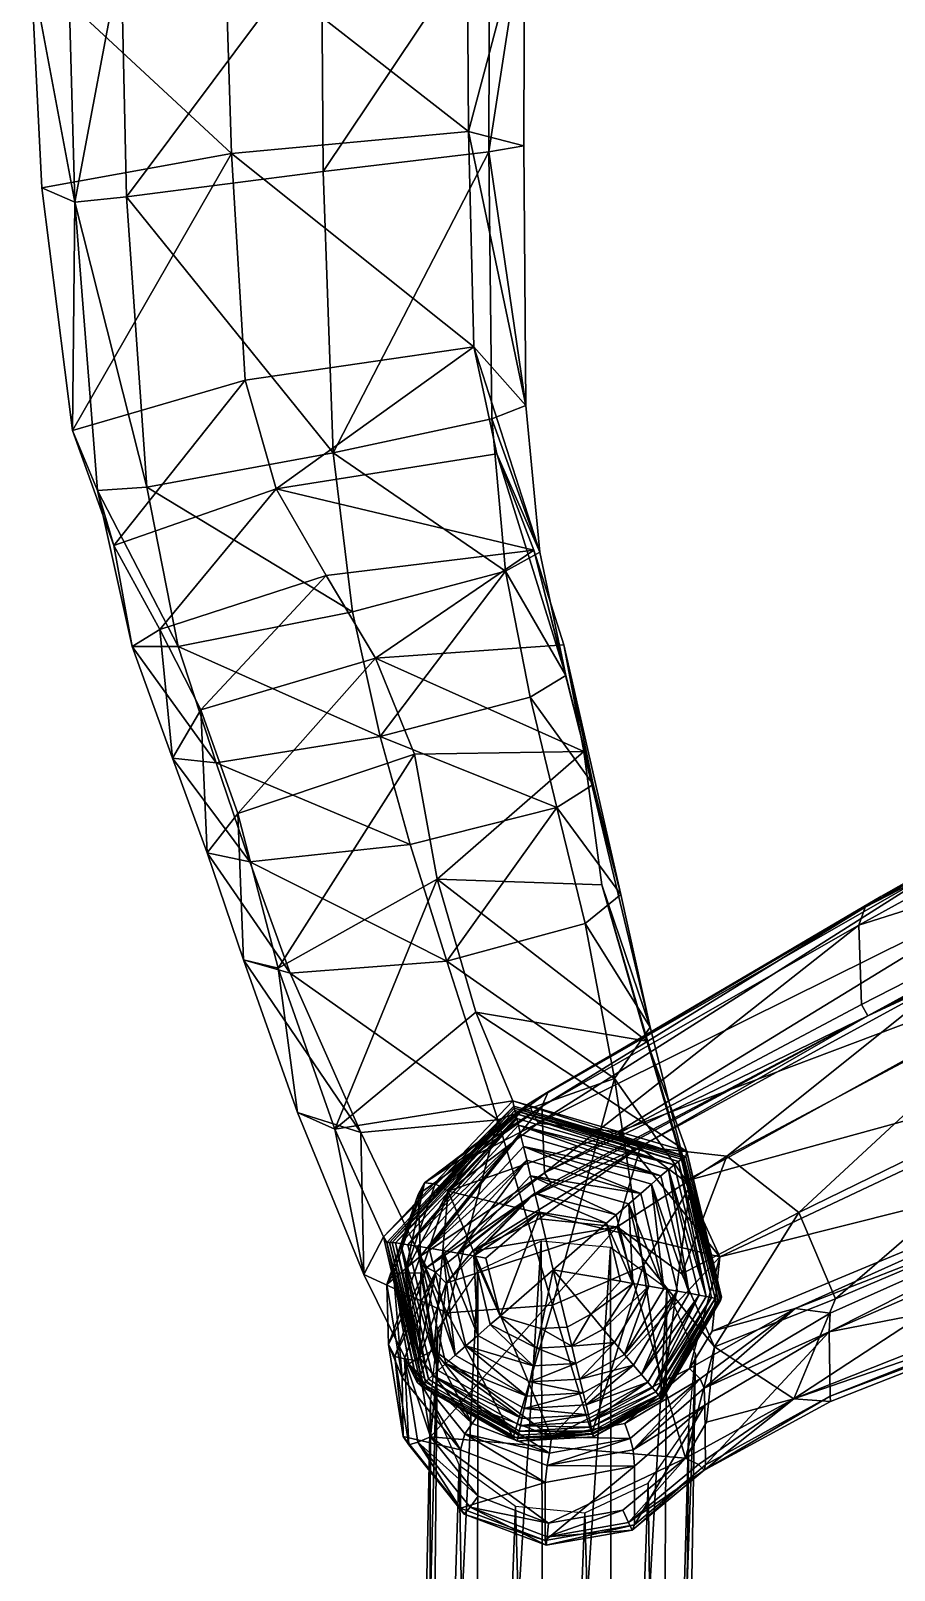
# Model space of a CAD drawing. Extents: x 169.7 to 230.1, y 210.5 to 265.8.
# Drawn here: x 169.72 to 177.23, y 218.78 to 232.18 of the extents above; entities that cross this region are included whole.
import ezdxf

# ---------------------------------------------------------------- set-up
doc = ezdxf.new("R2010")
doc.units = 0
for name, color, linetype in [('OBJECT001', 87, 'CONTINUOUS'), ('OBJECT002', 251, 'CONTINUOUS'), ('OBJECT007', 87, 'CONTINUOUS')]:
    doc.layers.add(name, color=color, linetype=linetype)

msp = doc.modelspace()

# ---------------------------------------------------------------- meshes
at = {"layer": 'OBJECT001'}
mesh = msp.add_polyface(dxfattribs=at)
corners = [(173.9759, 248.8942, 71.484), (173.7109, 233.119, 71.3907), (172.2514, 233.008, 71.8005), (172.6947, 249.5559, 71.8216), (170.508, 232.833, 71.9877), (172.3514, 228.5078, 70.8555), (172.2669, 230.9548, 71.607), (173.7077, 231.1274, 71.222), (173.7311, 228.8022, 70.5403), (173.8514, 227.4775, 69.3108), (172.5218, 227.1237, 69.5177), (170.7307, 228.2095, 71.0059), (170.5564, 230.7348, 71.7758), (171.0052, 226.8221, 69.6115), (174.0285, 228.9197, 70.3678), (174.0118, 231.1785, 71.0182), (174.0164, 233.1394, 71.1784), (174.1506, 227.6439, 69.189), (170.0858, 228.7022, 69.9446), (171.5859, 229.1398, 69.6703), (171.4689, 231.1131, 70.251), (169.8183, 230.8137, 70.5681), (171.4115, 232.96, 70.4018), (169.7228, 232.7328, 70.7472), (170.4449, 227.6994, 68.8038), (171.8576, 228.194, 68.6309), (170.8456, 226.969, 67.1113), (172.2914, 227.4385, 67.0927), (171.8576, 228.194, 68.6309), (171.8576, 228.194, 68.6309), (170.4449, 227.6994, 68.8038), (173.5268, 248.501, 70.0261), (173.5186, 233.0961, 70.0318), (174.0164, 233.1394, 71.1784), (174.0285, 228.9197, 70.3678), (174.0118, 231.1785, 71.0182), (173.5286, 231.3039, 69.9065), (173.577, 229.4293, 69.3947), (174.0285, 228.9197, 70.3678), (174.1506, 227.6439, 69.189), (174.0285, 228.9197, 70.3678), (173.7746, 228.497, 68.4586), (174.1506, 227.6439, 69.189), (174.0118, 231.1785, 71.0182), (174.0164, 233.1394, 71.1784), (174.0164, 233.1394, 71.1784), (170.3042, 228.1778, 70.9528), (170.1064, 230.6873, 71.7178), (170.0483, 232.7815, 71.9322), (170.6042, 226.8217, 69.5633), (174.3755, 226.5706, 67.4846), (174.1506, 227.6439, 69.189), (170.7881, 250.1093, 72.1509), (170.0483, 232.7815, 71.9322), (169.7228, 232.7328, 70.7472), (173.5186, 233.0961, 70.0318), (173.5268, 248.501, 70.0261), (173.577, 229.4293, 69.3947), (173.5286, 231.3039, 69.9065), (173.577, 229.4293, 69.3947), (173.5286, 231.3039, 69.9065), (173.5186, 233.0961, 70.0318), (173.5286, 231.3039, 69.9065), (173.7746, 228.497, 68.4586), (173.577, 229.4293, 69.3947), (173.577, 229.4293, 69.3947), (170.0858, 228.7022, 69.9446), (169.8183, 230.8137, 70.5681), (170.1064, 230.6873, 71.7178), (170.1064, 230.6873, 71.7178), (170.3042, 228.1778, 70.9528), (170.0858, 228.7022, 69.9446), (170.4449, 227.6994, 68.8038), (170.0858, 228.7022, 69.9446), (170.3042, 228.1778, 70.9528), (170.3042, 228.1778, 70.9528), (170.6042, 226.8217, 69.5633), (170.4449, 227.6994, 68.8038), (170.1064, 230.6873, 71.7178), (169.8183, 230.8137, 70.5681), (169.7228, 232.7328, 70.7472), (169.7228, 232.7328, 70.7472), (170.0483, 232.7815, 71.9322), (170.1064, 230.6873, 71.7178), (174.0964, 227.661, 67.0362), (173.7746, 228.497, 68.4586), (171.8576, 228.194, 68.6309), (171.8576, 228.194, 68.6309), (174.0964, 227.661, 67.0362)]
mesh.append_faces([[corners[k] for k in face] for face in [(0, 1, 2, 2), (3, 2, 4, 4), (5, 6, 7, 7), (7, 8, 5, 5), (6, 2, 1, 1), (1, 7, 6, 6), (9, 10, 5, 5), (5, 8, 9, 9), (5, 11, 12, 12), (12, 6, 5, 5), (12, 4, 2, 2), (2, 6, 12, 12), (10, 13, 11, 11), (11, 5, 10, 10), (14, 8, 7, 7), (7, 15, 14, 14), (7, 1, 16, 16), (16, 15, 7, 7), (17, 9, 8, 8), (8, 14, 17, 17), (18, 19, 20, 20), (20, 21, 18, 18), (20, 22, 23, 23), (23, 21, 20, 20), (24, 25, 19, 19), (19, 18, 24, 24), (26, 27, 28, 28), (29, 30, 26, 26), (31, 32, 33, 33), (34, 35, 36, 36), (36, 37, 38, 38), (39, 40, 37, 37), (37, 41, 42, 42), (36, 43, 44, 44), (45, 32, 36, 36), (11, 46, 47, 47), (47, 12, 11, 11), (47, 48, 4, 4), (4, 12, 47, 47), (13, 49, 46, 46), (46, 11, 13, 13), (50, 51, 41, 41), (52, 53, 54, 54), (22, 55, 56, 56), (57, 58, 20, 20), (20, 19, 59, 59), (60, 61, 22, 22), (22, 20, 62, 62), (25, 63, 64, 64), (65, 19, 25, 25), (66, 67, 68, 68), (69, 70, 71, 71), (72, 73, 74, 74), (75, 76, 77, 77), (78, 79, 80, 80), (81, 82, 83, 83), (84, 85, 86, 86), (87, 27, 88, 88)]])
mesh = msp.add_polyface(dxfattribs=at)
corners = [(172.762, 226.0375, 67.6338), (172.5218, 227.1237, 69.5177), (173.8514, 227.4775, 69.3108), (173.8514, 227.4775, 69.3108), (174.0656, 226.3813, 67.5499), (174.2991, 225.4216, 65.3965), (173.0222, 225.0986, 65.4036), (171.334, 225.8082, 67.6302), (171.0052, 226.8221, 69.6115), (171.0052, 226.8221, 69.6115), (172.5218, 227.1237, 69.5177), (171.6281, 224.9486, 65.3336), (173.3415, 224.0845, 62.4734), (174.5443, 224.41, 62.4848), (174.7982, 223.0615, 57.9443), (171.9787, 223.9794, 62.3926), (173.2561, 224.7956, 57.7687), (173.5933, 223.6404, 52.6263), (175.0805, 223.387, 52.6221), (174.6904, 224.7473, 57.7851), (172.3656, 222.6211, 52.5844), (174.3755, 226.5706, 67.4846), (173.8514, 227.4775, 69.3108), (173.8514, 227.4775, 69.3108), (174.1506, 227.6439, 69.189), (174.6132, 225.6207, 65.3663), (171.2003, 226.2708, 64.9949), (172.7198, 226.7189, 65.0794), (172.2914, 227.4385, 67.0927), (170.8456, 226.969, 67.1113), (174.8549, 224.662, 62.4654), (175.1108, 223.5092, 57.9328), (171.5242, 225.3673, 62.1199), (173.0609, 225.8859, 62.224), (171.8733, 224.0236, 57.6895), (173.7746, 228.497, 68.4586), (174.0964, 227.661, 67.0362), (174.3755, 226.5706, 67.4846), (174.6132, 225.6207, 65.3663), (174.3755, 226.5706, 67.4846), (174.3583, 226.8348, 65.0949), (174.6132, 225.6207, 65.3663), (170.9543, 225.8501, 67.5815), (170.6042, 226.8217, 69.5633), (170.6042, 226.8217, 69.5633), (171.0052, 226.8221, 69.6115), (171.2579, 225.0272, 65.2834), (174.8549, 224.662, 62.4654), (174.6132, 225.6207, 65.3663), (174.5336, 225.9082, 62.2541), (174.8549, 224.662, 62.4654), (175.1108, 223.5092, 57.9328), (174.8549, 224.662, 62.4654), (174.6904, 224.7473, 57.7851), (175.1108, 223.5092, 57.9328), (171.5713, 224.0934, 62.3462), (175.4576, 222.1255, 52.6745), (175.1108, 223.5092, 57.9328), (174.6904, 224.7473, 57.7851), (174.3583, 226.8348, 65.0949), (174.0964, 227.661, 67.0362), (174.0964, 227.661, 67.0362), (170.8456, 226.969, 67.1113), (170.4449, 227.6994, 68.8038), (170.6042, 226.8217, 69.5633), (170.6042, 226.8217, 69.5633), (170.9543, 225.8501, 67.5815), (170.8456, 226.969, 67.1113), (171.2003, 226.2708, 64.9949), (170.8456, 226.969, 67.1113), (170.9543, 225.8501, 67.5815), (170.9543, 225.8501, 67.5815), (171.2579, 225.0272, 65.2834), (171.2003, 226.2708, 64.9949), (174.5336, 225.9082, 62.2541), (174.3583, 226.8348, 65.0949), (174.5336, 225.9082, 62.2541), (174.5336, 225.9082, 62.2541), (174.5336, 225.9082, 62.2541), (171.5242, 225.3673, 62.1199), (171.2003, 226.2708, 64.9949), (171.2579, 225.0272, 65.2834), (171.2579, 225.0272, 65.2834), (171.5713, 224.0934, 62.3462), (171.5242, 225.3673, 62.1199), (171.8733, 224.0236, 57.6895), (171.5242, 225.3673, 62.1199), (171.5713, 224.0934, 62.3462), (171.5713, 224.0934, 62.3462), (172.0417, 222.7653, 57.8483), (171.8733, 224.0236, 57.6895)]
mesh.append_faces([[corners[k] for k in face] for face in [(0, 1, 2, 2), (3, 4, 0, 0), (5, 6, 0, 0), (0, 4, 5, 5), (0, 7, 8, 8), (9, 10, 0, 0), (6, 11, 7, 7), (7, 0, 6, 6), (12, 6, 5, 5), (5, 13, 12, 12), (12, 13, 14, 14), (12, 15, 11, 11), (11, 6, 12, 12), (16, 17, 18, 18), (18, 19, 16, 16), (20, 17, 16, 16), (21, 4, 22, 22), (23, 24, 21, 21), (25, 5, 4, 4), (4, 21, 25, 25), (26, 27, 28, 28), (28, 29, 26, 26), (30, 13, 5, 5), (5, 25, 30, 30), (31, 14, 13, 13), (13, 30, 31, 31), (32, 33, 27, 27), (27, 26, 32, 32), (34, 16, 33, 33), (33, 32, 34, 34), (35, 36, 37, 37), (38, 39, 36, 36), (36, 40, 41, 41), (7, 42, 43, 43), (44, 45, 7, 7), (11, 46, 42, 42), (42, 7, 11, 11), (47, 48, 40, 40), (40, 49, 50, 50), (51, 52, 49, 49), (49, 53, 54, 54), (15, 55, 46, 46), (46, 11, 15, 15), (56, 57, 58, 58), (27, 59, 60, 60), (61, 28, 27, 27), (62, 63, 64, 64), (65, 66, 67, 67), (68, 69, 70, 70), (71, 72, 73, 73), (74, 75, 27, 27), (27, 33, 76, 76), (16, 19, 77, 77), (78, 33, 16, 16), (79, 80, 81, 81), (82, 83, 84, 84), (85, 86, 87, 87), (88, 89, 90, 90)]])
mesh = msp.add_polyface(dxfattribs=at)
corners = [(174.7982, 223.0615, 57.9443), (173.7852, 222.7012, 57.9358), (173.3415, 224.0845, 62.4734), (172.5942, 222.5929, 57.878), (171.9787, 223.9794, 62.3926), (174.2594, 221.0883, 52.6698), (173.3441, 221.0239, 52.6464), (173.2561, 224.7956, 57.7687), (171.8733, 224.0236, 57.6895), (172.3656, 222.6211, 52.5844), (172.0417, 222.7653, 57.8483), (171.5713, 224.0934, 62.3462), (172.6189, 221.3552, 52.6417), (172.3656, 222.6211, 52.5844), (171.8733, 224.0236, 57.6895), (172.0417, 222.7653, 57.8483), (172.0417, 222.7653, 57.8483), (172.6189, 221.3552, 52.6417), (172.3656, 222.6211, 52.5844), (173.1877, 221.5848, 48.3687), (174.0078, 222.471, 48.34), (173.9829, 222.574, 48.3411), (173.0848, 221.6022, 48.3726), (173.963, 222.6563, 48.3461), (173.0008, 221.6159, 48.3797), (173.4362, 221.542, 48.3665), (174.07, 222.2136, 48.3445), (174.037, 222.35, 48.3415), (173.306, 221.5645, 48.3671), (173.4129, 220.6529, 48.3893), (173.2647, 220.5222, 48.4036), (173.3313, 220.5813, 48.395), (173.6096, 220.8247, 48.3823), (173.5066, 220.7348, 48.3854), (173.5747, 221.5181, 48.3658), (173.6816, 221.4996, 48.3653), (174.1464, 221.8977, 48.3515), (174.1061, 222.0643, 48.3478), (173.7192, 220.9203, 48.379), (173.8038, 220.9941, 48.3765), (174.2671, 221.3983, 48.3626), (173.1807, 220.4451, 48.4319), (173.2158, 220.4779, 48.4159), (172.9395, 221.6251, 48.3912), (173.1556, 220.4205, 48.4512), (172.8646, 221.6337, 48.4257), (172.8412, 221.635, 48.448), (175.3195, 222.312, 48.3533), (173.9487, 222.7153, 48.3561), (175.4019, 222.3725, 48.4071), (173.9271, 222.8035, 48.4105), (173.932, 222.7838, 48.3889), (172.8957, 221.6307, 48.4066), (173.9387, 222.7561, 48.3706), (173.923, 222.8203, 48.4348), (173.923, 222.8203, 48.4348), (172.8205, 221.6354, 48.4731), (172.7907, 221.6847, 48.7035), (173.9158, 222.8664, 48.6723), (173.5933, 223.6404, 52.6263), (173.923, 222.8203, 48.4348), (172.7907, 221.6847, 48.7035), (172.7907, 221.6847, 48.7035), (172.8205, 221.6354, 48.4731), (173.1367, 220.4007, 48.4738), (172.8205, 221.6354, 48.4731), (172.6189, 221.3552, 52.6417), (173.0842, 220.4167, 48.7276), (172.7907, 221.6847, 48.7035), (172.3656, 222.6211, 52.5844), (172.6189, 221.3552, 52.6417)]
mesh.append_faces([[corners[k] for k in face] for face in [(0, 1, 2, 2), (1, 3, 4, 4), (4, 2, 1, 1), (1, 5, 6, 6), (6, 3, 1, 1), (7, 8, 9, 9), (3, 10, 11, 11), (11, 4, 3, 3), (12, 10, 3, 3), (3, 6, 12, 12), (13, 14, 15, 15), (16, 17, 18, 18), (19, 20, 21, 21), (21, 22, 19, 19), (21, 23, 24, 24), (24, 22, 21, 21), (25, 26, 27, 27), (27, 28, 25, 25), (27, 20, 19, 19), (19, 28, 27, 27), (29, 19, 22, 22), (22, 24, 30, 30), (30, 31, 22, 22), (32, 25, 28, 28), (28, 19, 29, 29), (29, 33, 28, 28), (34, 35, 36, 36), (36, 37, 34, 34), (37, 26, 25, 25), (25, 34, 37, 37), (34, 38, 39, 39), (39, 35, 34, 34), (34, 25, 32, 32), (32, 38, 34, 34), (36, 35, 39, 39), (40, 36, 39, 39), (41, 42, 43, 43), (44, 45, 46, 46), (47, 48, 23, 23), (49, 50, 51, 51), (24, 23, 48, 48), (48, 43, 24, 24), (45, 52, 53, 53), (53, 51, 45, 45), (48, 53, 52, 52), (52, 43, 48, 48), (30, 24, 43, 43), (50, 46, 45, 45), (45, 51, 50, 50), (46, 50, 54, 54), (55, 56, 46, 46), (9, 57, 58, 58), (58, 59, 9, 9), (60, 58, 61, 61), (62, 63, 60, 60), (64, 46, 65, 65), (66, 67, 68, 68), (68, 69, 70, 70)]])
mesh = msp.add_polyface(dxfattribs=at)
corners = [(174.7982, 223.0615, 57.9443), (175.049, 221.4317, 52.6739), (174.2594, 221.0883, 52.6698), (173.7852, 222.7012, 57.9358), (175.4576, 222.1255, 52.6745), (175.049, 221.4317, 52.6739), (174.7982, 223.0615, 57.9443), (174.7982, 223.0615, 57.9443), (175.1108, 223.5092, 57.9328), (174.6904, 224.7473, 57.7851), (175.0805, 223.387, 52.6221), (175.4498, 221.1932, 48.3614), (175.203, 222.2141, 48.3389), (175.1213, 222.1434, 48.338), (175.3465, 221.2115, 48.3586), (175.5343, 221.1776, 48.3675), (175.27, 222.2711, 48.3436), (175.2281, 221.2322, 48.358), (175.0275, 222.0619, 48.3397), (174.9245, 221.972, 48.3428), (175.0979, 221.2547, 48.3587), (174.0078, 222.471, 48.34), (173.9829, 222.574, 48.3411), (173.963, 222.6563, 48.3461), (174.07, 222.2136, 48.3445), (174.037, 222.35, 48.3415), (174.9595, 221.2786, 48.3593), (174.815, 221.8764, 48.3461), (174.7303, 221.8025, 48.3486), (174.8525, 221.2971, 48.3598), (174.1061, 222.0643, 48.3478), (174.1464, 221.8977, 48.3515), (174.2671, 221.3983, 48.3626), (174.5923, 221.011, 48.3691), (175.5967, 221.1652, 48.3781), (175.6418, 221.1551, 48.3928), (175.3553, 222.3402, 48.3675), (175.3195, 222.312, 48.3533), (173.932, 222.7838, 48.3889), (173.9387, 222.7561, 48.3706), (175.3815, 222.3592, 48.3856), (175.6996, 221.1391, 48.4331), (175.4019, 222.3725, 48.4071), (175.6745, 221.1467, 48.4112), (173.9487, 222.7153, 48.3561), (175.218, 220.2972, 48.7137), (175.049, 221.4317, 52.6739), (175.722, 221.1315, 48.4579), (175.7299, 221.1591, 48.6918), (175.4282, 222.4271, 48.6678), (175.4203, 222.3836, 48.4316), (175.722, 221.1315, 48.4579), (173.9271, 222.8035, 48.4105), (175.4019, 222.3725, 48.4071), (175.4203, 222.3836, 48.4316), (175.4203, 222.3836, 48.4316), (173.923, 222.8203, 48.4348), (173.9271, 222.8035, 48.4105), (173.5933, 223.6404, 52.6263), (173.9158, 222.8664, 48.6723), (175.4282, 222.4271, 48.6678), (175.4282, 222.4271, 48.6678), (175.0805, 223.387, 52.6221), (175.4203, 222.3836, 48.4316), (175.4282, 222.4271, 48.6678), (175.4203, 222.3836, 48.4316), (175.722, 221.1315, 48.4579), (175.4203, 222.3836, 48.4316), (175.0805, 223.387, 52.6221), (175.0805, 223.387, 52.6221)]
mesh.append_faces([[corners[k] for k in face] for face in [(0, 1, 2, 2), (2, 3, 0, 0), (4, 5, 6, 6), (7, 8, 4, 4), (9, 10, 4, 4), (11, 12, 13, 13), (13, 14, 11, 11), (11, 15, 16, 16), (16, 12, 11, 11), (17, 18, 19, 19), (19, 20, 17, 17), (17, 14, 13, 13), (13, 18, 17, 17), (21, 13, 12, 12), (12, 22, 21, 21), (12, 16, 23, 23), (23, 22, 12, 12), (24, 19, 18, 18), (18, 25, 24, 24), (18, 13, 21, 21), (21, 25, 18, 18), (26, 27, 28, 28), (28, 29, 26, 26), (26, 20, 19, 19), (19, 27, 26, 26), (30, 31, 28, 28), (28, 27, 30, 30), (32, 33, 29, 29), (32, 29, 28, 28), (32, 28, 31, 31), (27, 19, 24, 24), (24, 30, 27, 27), (34, 35, 36, 36), (36, 37, 34, 34), (23, 16, 37, 37), (38, 39, 36, 36), (36, 40, 38, 38), (41, 42, 40, 40), (40, 43, 41, 41), (37, 36, 39, 39), (39, 44, 37, 37), (38, 40, 42, 42), (16, 15, 34, 34), (34, 37, 16, 16), (40, 36, 35, 35), (35, 43, 40, 40), (45, 46, 4, 4), (47, 48, 49, 49), (49, 50, 51, 51), (52, 53, 54, 54), (55, 56, 57, 57), (58, 59, 60, 60), (61, 62, 58, 58), (63, 64, 59, 59), (59, 56, 65, 65), (42, 41, 66, 66), (66, 67, 42, 42), (68, 49, 48, 48), (48, 4, 69, 69)]])
mesh = msp.add_polyface(dxfattribs=at)
corners = [(175.3465, 221.2115, 48.3586), (174.9659, 220.5659, 48.3776), (175.0337, 220.4851, 48.3822), (175.4498, 221.1932, 48.3614), (175.0887, 220.4193, 48.3898), (175.5343, 221.1776, 48.3675), (175.0979, 221.2547, 48.3587), (174.798, 220.766, 48.3732), (174.8869, 220.6601, 48.375), (175.2281, 221.2322, 48.358), (174.013, 220.1903, 48.3985), (174.5515, 220.2211, 48.3929), (174.5264, 220.3252, 48.3874), (174.0617, 220.4217, 48.3881), (174.4971, 220.4466, 48.3836), (174.4641, 220.5831, 48.3806), (174.5718, 220.1365, 48.4013), (174.9595, 221.2786, 48.3593), (174.8525, 221.2971, 48.3598), (174.5923, 221.011, 48.3691), (174.7008, 220.8818, 48.3712), (174.2671, 221.3983, 48.3626), (174.1593, 220.8859, 48.376), (174.3877, 220.899, 48.3736), (174.428, 220.7324, 48.3773), (175.1295, 220.3703, 48.4014), (175.5967, 221.1652, 48.3781), (175.6745, 221.1467, 48.4112), (175.6418, 221.1551, 48.3928), (175.1593, 220.3343, 48.4168), (175.181, 220.3076, 48.4358), (174.5867, 220.0736, 48.4135), (174.5975, 220.0276, 48.4293), (174.6111, 219.9672, 48.4711), (175.198, 220.2866, 48.4581), (174.6052, 219.9937, 48.4486), (173.981, 220.0389, 48.4197), (173.9575, 219.9299, 48.4778), (175.6996, 221.1391, 48.4331), (175.2133, 220.2675, 48.4835), (175.722, 221.1315, 48.4579), (175.4576, 222.1255, 52.6745), (175.7299, 221.1591, 48.6918), (175.218, 220.2972, 48.7137), (174.6163, 219.9432, 48.4968), (174.6023, 219.9731, 48.7251), (175.218, 220.2972, 48.7137), (175.218, 220.2972, 48.7137), (175.2133, 220.2675, 48.4835), (174.6163, 219.9432, 48.4968), (175.049, 221.4317, 52.6739), (175.218, 220.2972, 48.7137), (174.2594, 221.0883, 52.6698), (173.9521, 219.9054, 48.5036), (174.6163, 219.9432, 48.4968), (175.2133, 220.2675, 48.4835), (175.722, 221.1315, 48.4579), (175.2133, 220.2675, 48.4835)]
mesh.append_faces([[corners[k] for k in face] for face in [(0, 1, 2, 2), (2, 3, 0, 0), (2, 4, 5, 5), (5, 3, 2, 2), (6, 7, 8, 8), (8, 9, 6, 6), (8, 1, 0, 0), (0, 9, 8, 8), (10, 11, 12, 12), (13, 14, 15, 15), (1, 12, 11, 11), (11, 2, 1, 1), (11, 16, 4, 4), (4, 2, 11, 11), (7, 15, 14, 14), (14, 8, 7, 7), (14, 12, 1, 1), (1, 8, 14, 14), (17, 18, 19, 19), (19, 20, 17, 17), (20, 7, 6, 6), (6, 17, 20, 20), (21, 22, 23, 23), (19, 23, 24, 24), (24, 20, 19, 19), (24, 15, 7, 7), (7, 20, 24, 24), (21, 23, 19, 19), (5, 4, 25, 25), (25, 26, 5, 5), (27, 28, 29, 29), (29, 30, 27, 27), (31, 32, 29, 29), (29, 25, 31, 31), (4, 16, 31, 31), (31, 25, 4, 4), (33, 34, 30, 30), (30, 35, 33, 33), (30, 29, 32, 32), (32, 35, 30, 30), (36, 31, 16, 16), (37, 33, 35, 35), (25, 29, 28, 28), (28, 26, 25, 25), (34, 38, 27, 27), (27, 30, 34, 34), (38, 34, 39, 39), (39, 40, 38, 38), (41, 42, 43, 43), (44, 45, 46, 46), (47, 48, 44, 44), (39, 34, 33, 33), (33, 49, 39, 39), (50, 51, 45, 45), (45, 52, 50, 50), (53, 54, 33, 33), (55, 43, 42, 42), (42, 56, 57, 57)]])
mesh = msp.add_polyface(dxfattribs=at)
corners = [(173.0848, 221.6022, 48.3726), (173.3313, 220.5813, 48.395), (173.4129, 220.6529, 48.3893), (173.306, 221.5645, 48.3671), (173.5066, 220.7348, 48.3854), (173.6096, 220.8247, 48.3823), (174.0355, 220.2971, 48.3924), (174.013, 220.1903, 48.3985), (173.2647, 220.5222, 48.4036), (173.9947, 220.1034, 48.4072), (174.0912, 220.5617, 48.3844), (174.0617, 220.4217, 48.3881), (174.5264, 220.3252, 48.3874), (174.5718, 220.1365, 48.4013), (174.5515, 220.2211, 48.3929), (174.4641, 220.5831, 48.3806), (174.4971, 220.4466, 48.3836), (174.1234, 220.7149, 48.3804), (174.1593, 220.8859, 48.376), (173.8038, 220.9941, 48.3765), (173.7192, 220.9203, 48.379), (174.2671, 221.3983, 48.3626), (174.428, 220.7324, 48.3773), (174.3877, 220.899, 48.3736), (172.9395, 221.6251, 48.3912), (172.8957, 221.6307, 48.4066), (173.1807, 220.4451, 48.4319), (173.2158, 220.4779, 48.4159), (173.981, 220.0389, 48.4197), (173.9634, 219.9571, 48.4552), (173.9709, 219.9917, 48.4357), (173.1556, 220.4205, 48.4512), (172.8412, 221.635, 48.448), (173.1367, 220.4007, 48.4738), (174.5975, 220.0276, 48.4293), (174.5867, 220.0736, 48.4135), (174.6052, 219.9937, 48.4486), (173.9575, 219.9299, 48.4778), (172.8646, 221.6337, 48.4257), (172.8205, 221.6354, 48.4731), (172.7907, 221.6847, 48.7035), (173.0842, 220.4167, 48.7276), (173.12, 220.3825, 48.4994), (173.12, 220.3825, 48.4994), (173.12, 220.3825, 48.4994), (173.9521, 219.9054, 48.5036), (173.3441, 221.0239, 52.6464), (173.9176, 219.939, 48.7304), (173.0842, 220.4167, 48.7276), (173.0842, 220.4167, 48.7276), (172.6189, 221.3552, 52.6417), (174.6111, 219.9672, 48.4711), (173.9521, 219.9054, 48.5036), (174.6023, 219.9731, 48.7251), (174.6163, 219.9432, 48.4968), (173.9521, 219.9054, 48.5036), (174.2594, 221.0883, 52.6698), (173.12, 220.3825, 48.4994), (173.0842, 220.4167, 48.7276), (173.9521, 219.9054, 48.5036), (173.12, 220.3825, 48.4994), (172.8205, 221.6354, 48.4731), (173.12, 220.3825, 48.4994)]
mesh.append_faces([[corners[k] for k in face] for face in [(0, 1, 2, 2), (3, 4, 5, 5), (6, 2, 1, 1), (1, 7, 6, 6), (1, 8, 9, 9), (9, 7, 1, 1), (10, 5, 4, 4), (4, 11, 10, 10), (4, 2, 6, 6), (6, 11, 4, 4), (12, 6, 7, 7), (7, 9, 13, 13), (13, 14, 7, 7), (15, 10, 11, 11), (11, 6, 12, 12), (12, 16, 11, 11), (17, 18, 19, 19), (19, 20, 17, 17), (21, 19, 18, 18), (20, 5, 10, 10), (10, 17, 20, 20), (22, 23, 18, 18), (18, 17, 22, 22), (17, 10, 15, 15), (15, 22, 17, 17), (24, 25, 26, 26), (9, 8, 27, 27), (27, 28, 9, 9), (29, 30, 26, 26), (26, 31, 29, 29), (32, 33, 31, 31), (13, 9, 28, 28), (28, 30, 34, 34), (34, 35, 28, 28), (36, 29, 37, 37), (36, 34, 30, 30), (30, 29, 36, 36), (27, 26, 30, 30), (30, 28, 27, 27), (33, 37, 29, 29), (29, 31, 33, 33), (24, 27, 8, 8), (31, 26, 25, 25), (25, 38, 31, 31), (39, 40, 41, 41), (41, 42, 39, 39), (37, 33, 43, 43), (44, 45, 37, 37), (46, 47, 48, 48), (49, 50, 46, 46), (51, 37, 45, 45), (52, 47, 53, 53), (53, 54, 55, 55), (56, 53, 47, 47), (47, 46, 56, 56), (57, 58, 47, 47), (47, 59, 60, 60), (61, 62, 33, 33)]])
at = {"layer": 'OBJECT002'}
mesh = msp.add_polyface(dxfattribs=at)
corners = [(225.641, 221.6475, 44.7142), (225.6128, 212.9655, 0.8787), (226.1973, 212.8049, 0.9107), (226.1921, 221.3879, 44.7461), (226.6252, 212.3659, 0.9984), (226.5449, 220.881, 44.8336), (226.7819, 211.7663, 1.1182), (226.6049, 220.2625, 44.9534), (226.6252, 211.1666, 1.238), (226.3558, 219.6982, 45.0732), (226.1973, 210.7277, 1.3256), (225.8646, 219.3392, 45.161), (225.6128, 210.567, 1.3577), (225.2627, 219.2818, 45.1933), (225.0283, 210.7277, 1.3256), (224.7116, 219.5413, 45.1614), (224.6004, 211.1666, 1.238), (224.3588, 220.0482, 45.0738), (224.4437, 211.7663, 1.1182), (224.2988, 220.6667, 44.9541), (224.6004, 212.3659, 0.9984), (224.5479, 221.2311, 44.8343), (225.0283, 212.8049, 0.9107), (225.0391, 221.59, 44.7465), (174.1626, 221.6475, 44.7142), (173.6114, 221.388, 44.7461), (173.6062, 212.8049, 0.9108), (174.1907, 212.9656, 0.8787), (173.2586, 220.8811, 44.8336), (173.1783, 212.3659, 0.9984), (173.1987, 220.2626, 44.9534), (173.0217, 211.7663, 1.1182), (173.4478, 219.6982, 45.0732), (173.1783, 211.1666, 1.238), (173.939, 219.3393, 45.161), (173.6062, 210.7277, 1.3256), (174.5409, 219.2819, 45.1933), (174.1907, 210.567, 1.3577), (175.092, 219.5414, 45.1614), (174.7753, 210.7277, 1.3256), (175.4448, 220.0483, 45.0738), (175.2032, 211.1666, 1.238), (175.5047, 220.6668, 44.9541), (175.3598, 211.7663, 1.1182), (175.2557, 221.2311, 44.8343), (175.2032, 212.3659, 0.9984), (174.7644, 221.5901, 44.7465), (174.7753, 212.8049, 0.9108), (177.4376, 252.2158, 44.7142), (177.4657, 260.8977, 0.8786), (176.8812, 261.0583, 0.9107), (176.8864, 252.4753, 44.7461), (176.4533, 261.4973, 0.9984), (176.5336, 252.9822, 44.8336), (176.2967, 262.097, 1.1182), (176.4737, 253.6007, 44.9533), (176.4533, 262.6966, 1.2379), (176.7228, 254.165, 45.0732), (176.8812, 263.1356, 1.3256), (177.214, 254.524, 45.161), (177.4657, 263.2962, 1.3577), (177.8158, 254.5814, 45.1933), (178.0503, 263.1356, 1.3256), (178.367, 254.3219, 45.1614), (178.4782, 262.6966, 1.2379), (178.7198, 253.815, 45.0738), (178.6348, 262.0969, 1.1182), (178.7797, 253.1965, 44.9541), (178.4782, 261.4973, 0.9984), (178.5307, 252.6322, 44.8343), (178.0503, 261.0583, 0.9107), (178.0394, 252.2732, 44.7465), (222.532, 252.3643, 44.7142), (223.0831, 252.6238, 44.7461), (223.0883, 261.2069, 0.9107), (222.5038, 261.0462, 0.8786), (223.4359, 253.1307, 44.8336), (223.5162, 261.6458, 0.9984), (223.4959, 253.7492, 44.9533), (223.6729, 262.2455, 1.1182), (223.2468, 254.3136, 45.0732), (223.5162, 262.8451, 1.2379), (222.7556, 254.6725, 45.161), (223.0883, 263.2841, 1.3256), (222.1537, 254.73, 45.1932), (222.5038, 263.4448, 1.3577), (221.6025, 254.4704, 45.1614), (221.9193, 263.2841, 1.3256), (221.2497, 253.9635, 45.0738), (221.4914, 262.8451, 1.2379), (221.1898, 253.345, 44.9541), (221.3347, 262.2455, 1.1182), (221.4389, 252.7807, 44.8343), (221.4914, 261.6458, 0.9984), (221.9301, 252.4217, 44.7465), (221.9193, 261.2069, 0.9107)]
mesh.append_faces([[corners[k] for k in face] for face in [(0, 1, 2, 2), (2, 3, 0, 0), (3, 2, 4, 4), (4, 5, 3, 3), (5, 4, 6, 6), (6, 7, 5, 5), (7, 6, 8, 8), (8, 9, 7, 7), (9, 8, 10, 10), (10, 11, 9, 9), (11, 10, 12, 12), (12, 13, 11, 11), (13, 12, 14, 14), (14, 15, 13, 13), (15, 14, 16, 16), (16, 17, 15, 15), (17, 16, 18, 18), (18, 19, 17, 17), (19, 18, 20, 20), (20, 21, 19, 19), (21, 20, 22, 22), (22, 23, 21, 21), (23, 22, 1, 1), (1, 0, 23, 23), (24, 25, 26, 26), (26, 27, 24, 24), (25, 28, 29, 29), (29, 26, 25, 25), (28, 30, 31, 31), (31, 29, 28, 28), (30, 32, 33, 33), (33, 31, 30, 30), (32, 34, 35, 35), (35, 33, 32, 32), (34, 36, 37, 37), (37, 35, 34, 34), (36, 38, 39, 39), (39, 37, 36, 36), (38, 40, 41, 41), (41, 39, 38, 38), (40, 42, 43, 43), (43, 41, 40, 40), (42, 44, 45, 45), (45, 43, 42, 42), (44, 46, 47, 47), (47, 45, 44, 44), (46, 24, 27, 27), (27, 47, 46, 46), (48, 49, 50, 50), (50, 51, 48, 48), (51, 50, 52, 52), (52, 53, 51, 51), (53, 52, 54, 54), (54, 55, 53, 53), (55, 54, 56, 56), (56, 57, 55, 55), (57, 56, 58, 58), (58, 59, 57, 57), (59, 58, 60, 60), (60, 61, 59, 59), (61, 60, 62, 62), (62, 63, 61, 61), (63, 62, 64, 64), (64, 65, 63, 63), (65, 64, 66, 66), (66, 67, 65, 65), (67, 66, 68, 68), (68, 69, 67, 67), (69, 68, 70, 70), (70, 71, 69, 69), (71, 70, 49, 49), (49, 48, 71, 71), (72, 73, 74, 74), (74, 75, 72, 72), (73, 76, 77, 77), (77, 74, 73, 73), (76, 78, 79, 79), (79, 77, 76, 76), (78, 80, 81, 81), (81, 79, 78, 78), (80, 82, 83, 83), (83, 81, 80, 80), (82, 84, 85, 85), (85, 83, 82, 82), (84, 86, 87, 87), (87, 85, 84, 84), (86, 88, 89, 89), (89, 87, 86, 86), (88, 90, 91, 91), (91, 89, 88, 88), (90, 92, 93, 93), (93, 91, 90, 90), (92, 94, 95, 95), (95, 93, 92, 92), (94, 72, 75, 75), (75, 95, 94, 94)]])
at = {"layer": 'OBJECT007'}
mesh = msp.add_polyface(dxfattribs=at)
corners = [(176.9239, 224.3952, 47.8038), (176.9482, 223.7068, 45.219), (180.5453, 225.5439, 45.219), (180.5209, 226.3787, 47.8038), (179.4334, 221.395, 45.6004), (176.6741, 220.2988, 45.6144), (176.6666, 220.8574, 47.8193), (179.4252, 222.0615, 47.8105), (183.0222, 223.5489, 47.8105), (183.0304, 222.7407, 45.6004), (177.703, 224.9346, 48.2899), (177.1167, 224.6461, 48.3179), (180.7137, 226.683, 48.3179), (181.3, 227.0328, 48.2899), (177.703, 224.9346, 48.2899), (179.4693, 223.2828, 48.2509), (179.4628, 222.4528, 48.2659), (175.7148, 221.5105, 48.2613), (183.0663, 225.0299, 48.2509), (183.0598, 224.0234, 48.2659), (175.413, 222.1697, 48.2463), (179.1315, 224.2199, 48.2341), (182.7285, 226.1661, 48.2341), (174.8307, 222.5985, 48.2592), (178.4797, 224.8294, 48.2485), (182.0767, 226.9053, 48.2485), (177.703, 224.9346, 48.2899), (181.3, 227.0328, 48.2899), (181.3, 227.0328, 48.2899), (177.0025, 223.607, 44.738), (177.7157, 223.9379, 44.6373), (181.3127, 225.8243, 44.6373), (180.5995, 225.423, 44.738), (175.7765, 222.385, 44.6898), (178.4923, 223.8323, 44.6807), (177.7157, 223.9379, 44.6373), (177.7157, 223.9379, 44.6373), (182.0893, 225.6961, 44.6807), (181.3127, 225.8243, 44.6373), (177.7157, 223.9379, 44.6373), (176.402, 221.8961, 44.8015), (179.1393, 223.2318, 44.7963), (182.7364, 224.968, 44.7963), (176.7206, 221.1443, 44.951), (179.4691, 222.3107, 44.9506), (183.0661, 223.8511, 44.9506), (176.3584, 220.2733, 45.1004), (179.4584, 221.5053, 45.0937), (183.0554, 222.8745, 45.0937), (176.9793, 224.5533, 48.2765), (180.5763, 226.5705, 48.2765), (180.7137, 226.683, 48.3179), (180.7137, 226.683, 48.3179), (177.1167, 224.6461, 48.3179), (176.3716, 221.059, 48.2801), (179.4393, 222.2554, 48.2216), (179.4393, 222.2554, 48.2216), (176.6761, 221.0186, 48.23), (179.4393, 222.2554, 48.2216), (179.4393, 222.2554, 48.2216), (183.0364, 223.784, 48.2216), (179.4393, 222.2554, 48.2216), (183.0364, 223.784, 48.2216), (179.4426, 221.34, 45.1744), (176.6783, 220.2512, 45.1895), (179.4426, 221.34, 45.1744), (176.6783, 220.2512, 45.1895), (179.4426, 221.34, 45.1744), (179.4426, 221.34, 45.1744), (183.0396, 222.6741, 45.1744), (179.4426, 221.34, 45.1744), (183.0396, 222.6741, 45.1744)]
mesh.append_faces([[corners[k] for k in face] for face in [(0, 1, 2, 2), (2, 3, 0, 0), (4, 5, 6, 6), (6, 7, 4, 4), (4, 7, 8, 8), (8, 9, 4, 4), (10, 11, 12, 12), (12, 13, 14, 14), (15, 16, 17, 17), (16, 15, 18, 18), (18, 19, 16, 16), (20, 21, 15, 15), (15, 21, 22, 22), (22, 18, 15, 15), (23, 24, 21, 21), (21, 24, 25, 25), (25, 22, 21, 21), (24, 26, 27, 27), (28, 25, 24, 24), (29, 30, 31, 31), (31, 32, 29, 29), (33, 34, 35, 35), (36, 34, 37, 37), (37, 38, 39, 39), (40, 41, 34, 34), (34, 41, 42, 42), (42, 37, 34, 34), (41, 40, 43, 43), (43, 44, 41, 41), (41, 44, 45, 45), (45, 42, 41, 41), (44, 43, 46, 46), (46, 47, 44, 44), (44, 47, 48, 48), (48, 45, 44, 44), (49, 50, 51, 51), (52, 53, 49, 49), (49, 0, 3, 3), (3, 50, 49, 49), (54, 16, 55, 55), (56, 7, 6, 6), (6, 57, 58, 58), (59, 60, 8, 8), (8, 7, 61, 61), (55, 16, 19, 19), (19, 62, 55, 55), (29, 32, 2, 2), (2, 1, 29, 29), (63, 64, 5, 5), (5, 4, 63, 63), (65, 47, 46, 46), (46, 66, 67, 67), (68, 69, 48, 48), (48, 47, 70, 70), (63, 4, 9, 9), (9, 71, 63, 63)]])
mesh = msp.add_polyface(dxfattribs=at)
corners = [(173.1117, 221.5168, 45.2765), (174.1906, 222.2407, 45.2334), (174.167, 222.8178, 47.8126), (173.0905, 222.0527, 47.8391), (173.1117, 221.5168, 45.2765), (173.0905, 222.0527, 47.8391), (172.818, 221.2699, 47.9048), (172.8323, 220.7464, 45.4072), (173.1117, 221.5168, 45.2765), (172.9535, 220.46, 47.9534), (172.9607, 219.9479, 45.5522), (173.563, 221.5599, 44.7148), (174.1438, 221.8405, 44.6798), (175.0242, 222.4704, 44.6479), (174.0598, 222.0267, 44.6896), (174.8229, 221.7711, 44.717), (173.0929, 220.6062, 44.8862), (173.334, 221.28, 44.7619), (173.2415, 221.3766, 44.7583), (172.9736, 220.6219, 44.8976), (173.1473, 222.1552, 48.3093), (174.2228, 222.9452, 48.2847), (173.1473, 222.1552, 48.3093), (172.878, 221.3638, 48.3644), (173.0905, 222.0527, 47.8391), (173.1473, 222.1552, 48.3093), (172.9793, 221.3698, 48.4111), (172.878, 221.3638, 48.3644), (173.1473, 222.1552, 48.3093), (173.1473, 222.1552, 48.3093), (173.2394, 222.1465, 48.3573), (174.0527, 222.8408, 48.3314), (173.2394, 222.1465, 48.3573), (173.0101, 220.5794, 48.3956), (173.1033, 220.6329, 48.4404), (173.0101, 220.5794, 48.3956), (172.878, 221.3638, 48.3644), (172.878, 221.3638, 48.3644), (172.8875, 220.6429, 44.9461), (173.166, 221.4182, 44.8031), (173.1117, 221.5168, 45.2765), (173.166, 221.4182, 44.8031), (172.8875, 220.6429, 44.9461), (172.8875, 220.6429, 44.9461), (173.166, 221.4182, 44.8031), (174.2449, 222.1519, 44.7543), (173.166, 221.4182, 44.8031), (173.166, 221.4182, 44.8031), (173.2415, 221.3766, 44.7583), (174.0598, 222.0267, 44.6896), (174.0598, 222.0267, 44.6896), (173.166, 221.4182, 44.8031), (176.9239, 224.3952, 47.8038), (174.1367, 222.6725, 48.2963), (173.5786, 222.3888, 48.3431), (174.0527, 222.8408, 48.3314), (177.703, 224.9346, 48.2899), (174.0527, 222.8408, 48.3314), (177.0025, 223.607, 44.738), (174.0598, 222.0267, 44.6896), (176.9793, 224.5533, 48.2765), (173.3529, 222.0813, 48.3715), (174.0527, 222.8408, 48.3314), (174.0527, 222.8408, 48.3314), (173.1148, 221.3665, 48.421), (173.2272, 220.6984, 48.4475), (173.5624, 220.0586, 48.4419), (173.1989, 219.9433, 45.0205), (175.4158, 219.7588, 45.134), (174.2517, 219.944, 48.4249), (175.7148, 221.5105, 48.2613), (175.4502, 220.5371, 48.3252), (174.8307, 222.5985, 48.2592)]
mesh.append_faces([[corners[k] for k in face] for face in [(0, 1, 2, 2), (2, 3, 0, 0), (4, 5, 6, 6), (6, 7, 8, 8), (7, 6, 9, 9), (9, 10, 7, 7), (11, 12, 13, 13), (13, 14, 11, 11), (13, 12, 15, 15), (16, 17, 18, 18), (18, 19, 16, 16), (17, 11, 14, 14), (14, 18, 17, 17), (20, 3, 2, 2), (2, 21, 20, 20), (22, 23, 6, 6), (6, 24, 25, 25), (26, 27, 28, 28), (29, 30, 26, 26), (20, 21, 31, 31), (31, 32, 20, 20), (23, 33, 9, 9), (9, 6, 23, 23), (34, 35, 36, 36), (37, 26, 34, 34), (7, 38, 39, 39), (39, 40, 7, 7), (18, 41, 42, 42), (43, 19, 18, 18), (44, 45, 1, 1), (1, 0, 46, 46), (47, 48, 49, 49), (50, 45, 51, 51), (52, 2, 1, 1), (53, 54, 55, 55), (56, 53, 57, 57), (58, 45, 59, 59), (60, 21, 2, 2), (61, 30, 62, 62), (63, 54, 61, 61), (61, 64, 26, 26), (26, 30, 61, 61), (64, 65, 34, 34), (34, 26, 64, 64), (66, 34, 65, 65), (67, 68, 15, 15), (17, 67, 15, 15), (11, 17, 15, 15), (11, 15, 12, 12), (65, 64, 61, 61), (69, 65, 61, 61), (70, 71, 69, 69), (70, 69, 61, 61), (72, 70, 61, 61), (53, 72, 61, 61), (53, 61, 54, 54)]])
mesh = msp.add_polyface(dxfattribs=at)
corners = [(174.9728, 219.1784, 45.7355), (174.9725, 219.6873, 47.9108), (175.585, 220.2201, 47.8459), (175.5901, 219.7013, 45.6566), (176.6666, 220.8574, 47.8193), (176.6741, 220.2988, 45.6144), (174.8229, 221.7711, 44.717), (175.7765, 222.385, 44.6898), (175.0242, 222.4704, 44.6479), (175.3839, 221.3612, 44.8173), (176.402, 221.8961, 44.8015), (175.6691, 220.7259, 44.9523), (176.7206, 221.1443, 44.951), (175.5995, 220.0718, 45.0787), (176.3584, 220.2733, 45.1004), (175.4158, 219.7588, 45.134), (175.5304, 219.7035, 45.1674), (174.9211, 219.1983, 45.2457), (174.9619, 219.8313, 48.3179), (175.5804, 220.3657, 48.255), (175.5457, 220.4488, 48.3062), (175.5804, 220.3657, 48.255), (174.9619, 219.8313, 48.3179), (174.9619, 219.8313, 48.3179), (174.937, 219.9288, 48.3677), (176.6761, 221.0186, 48.23), (175.5804, 220.3657, 48.255), (176.3716, 221.059, 48.2801), (176.6761, 221.0186, 48.23), (175.5804, 220.3657, 48.255), (175.5793, 219.6527, 45.2348), (176.6783, 220.2512, 45.1895), (174.9543, 219.1307, 45.3159), (174.9543, 219.1307, 45.3159), (175.5793, 219.6527, 45.2348), (175.5793, 219.6527, 45.2348), (175.5793, 219.6527, 45.2348), (176.6783, 220.2512, 45.1895), (175.5793, 219.6527, 45.2348), (174.1906, 222.2407, 45.2334), (176.9482, 223.7068, 45.219), (176.9239, 224.3952, 47.8038), (177.1167, 224.6461, 48.3179), (177.703, 224.9346, 48.2899), (174.0527, 222.8408, 48.3314), (179.4628, 222.4528, 48.2659), (175.6495, 220.8639, 48.2972), (175.7148, 221.5105, 48.2613), (179.4693, 223.2828, 48.2509), (175.413, 222.1697, 48.2463), (179.1315, 224.2199, 48.2341), (174.8307, 222.5985, 48.2592), (178.4797, 224.8294, 48.2485), (174.1367, 222.6725, 48.2963), (177.0025, 223.607, 44.738), (174.0598, 222.0267, 44.6896), (175.0242, 222.4704, 44.6479), (177.7157, 223.9379, 44.6373), (175.0242, 222.4704, 44.6479), (177.7157, 223.9379, 44.6373), (178.4923, 223.8323, 44.6807), (174.167, 222.8178, 47.8126), (176.9793, 224.5533, 48.2765), (177.1167, 224.6461, 48.3179), (174.0527, 222.8408, 48.3314), (174.2228, 222.9452, 48.2847), (179.4393, 222.2554, 48.2216), (176.6761, 221.0186, 48.23), (174.2449, 222.1519, 44.7543), (174.8894, 220.0598, 48.3817), (175.4502, 220.5371, 48.3252)]
mesh.append_faces([[corners[k] for k in face] for face in [(0, 1, 2, 2), (2, 3, 0, 0), (3, 2, 4, 4), (4, 5, 3, 3), (6, 7, 8, 8), (9, 10, 7, 7), (7, 6, 9, 9), (11, 12, 10, 10), (10, 9, 11, 11), (11, 13, 14, 14), (14, 12, 11, 11), (15, 16, 14, 14), (14, 13, 15, 15), (17, 16, 15, 15), (18, 19, 2, 2), (2, 1, 18, 18), (20, 21, 22, 22), (23, 24, 20, 20), (19, 25, 4, 4), (4, 2, 19, 19), (26, 20, 27, 27), (27, 28, 29, 29), (30, 3, 5, 5), (5, 31, 30, 30), (3, 30, 32, 32), (32, 0, 3, 3), (17, 33, 34, 34), (35, 16, 17, 17), (36, 37, 14, 14), (14, 16, 38, 38), (39, 40, 41, 41), (42, 43, 44, 44), (45, 27, 46, 46), (45, 46, 47, 47), (48, 47, 49, 49), (50, 49, 51, 51), (52, 51, 53, 53), (53, 43, 52, 52), (54, 55, 56, 56), (57, 54, 58, 58), (59, 8, 7, 7), (60, 7, 10, 10), (61, 41, 62, 62), (62, 63, 64, 64), (64, 65, 62, 62), (66, 67, 27, 27), (54, 40, 39, 39), (39, 68, 54, 54), (69, 70, 20, 20), (70, 46, 27, 27), (27, 20, 70, 70), (11, 9, 6, 6), (15, 13, 11, 11), (15, 11, 6, 6), (47, 46, 70, 70), (51, 49, 47, 47)]])
mesh = msp.add_polyface(dxfattribs=at)
corners = [(172.9607, 219.9479, 45.5522), (172.9535, 220.46, 47.9534), (173.4585, 219.8292, 47.9724), (173.46, 219.3242, 45.6747), (173.46, 219.3242, 45.6747), (173.4585, 219.8292, 47.9724), (174.1975, 219.5464, 47.9569), (174.1965, 219.0425, 45.7417), (173.46, 219.3242, 45.6747), (174.9725, 219.6873, 47.9108), (174.9728, 219.1784, 45.7355), (175.4158, 219.7588, 45.134), (174.8726, 219.3057, 45.2043), (174.9211, 219.1983, 45.2457), (174.2264, 219.1925, 45.2041), (174.214, 219.0745, 45.2455), (173.6138, 219.4259, 45.1368), (173.5436, 219.3301, 45.1718), (173.1989, 219.9433, 45.0205), (173.0896, 219.8964, 45.0445), (173.0929, 220.6062, 44.8862), (172.9736, 220.6219, 44.8976), (173.0101, 220.5794, 48.3956), (173.4988, 219.9685, 48.3972), (173.5624, 220.0586, 48.4419), (173.4988, 219.9685, 48.3972), (173.0101, 220.5794, 48.3956), (173.0101, 220.5794, 48.3956), (173.1033, 220.6329, 48.4404), (173.4988, 219.9685, 48.3972), (174.2133, 219.6947, 48.3687), (173.4585, 219.8292, 47.9724), (173.4988, 219.9685, 48.3972), (174.2336, 219.8009, 48.4153), (174.2133, 219.6947, 48.3687), (173.4988, 219.9685, 48.3972), (173.4988, 219.9685, 48.3972), (174.9619, 219.8313, 48.3179), (174.937, 219.9288, 48.3677), (174.9619, 219.8313, 48.3179), (174.2133, 219.6947, 48.3687), (174.2133, 219.6947, 48.3687), (174.9543, 219.1307, 45.3159), (174.2037, 218.9998, 45.3155), (174.2037, 218.9998, 45.3155), (174.9543, 219.1307, 45.3159), (174.9543, 219.1307, 45.3159), (173.4923, 219.2715, 45.2372), (173.46, 219.3242, 45.6747), (173.4923, 219.2715, 45.2372), (174.2037, 218.9998, 45.3155), (174.2037, 218.9998, 45.3155), (173.4923, 219.2715, 45.2372), (173.0105, 219.8729, 45.102), (173.0105, 219.8729, 45.102), (173.4923, 219.2715, 45.2372), (173.4923, 219.2715, 45.2372), (172.8875, 220.6429, 44.9461), (172.8323, 220.7464, 45.4072), (172.8875, 220.6429, 44.9461), (173.0105, 219.8729, 45.102), (173.0105, 219.8729, 45.102), (173.2272, 220.6984, 48.4475), (173.6433, 220.1778, 48.4489), (174.2517, 219.944, 48.4249), (174.8894, 220.0598, 48.3817), (175.5457, 220.4488, 48.3062), (173.334, 221.28, 44.7619), (175.4502, 220.5371, 48.3252)]
mesh.append_faces([[corners[k] for k in face] for face in [(0, 1, 2, 2), (2, 3, 0, 0), (4, 5, 6, 6), (6, 7, 8, 8), (7, 6, 9, 9), (9, 10, 7, 7), (11, 12, 13, 13), (12, 14, 15, 15), (15, 13, 12, 12), (14, 16, 17, 17), (17, 15, 14, 14), (16, 18, 19, 19), (19, 17, 16, 16), (18, 20, 21, 21), (21, 19, 18, 18), (22, 23, 2, 2), (2, 1, 22, 22), (24, 25, 26, 26), (27, 28, 24, 24), (29, 30, 6, 6), (6, 31, 32, 32), (33, 34, 35, 35), (36, 24, 33, 33), (30, 37, 9, 9), (9, 6, 30, 30), (38, 39, 40, 40), (41, 33, 38, 38), (10, 42, 43, 43), (43, 7, 10, 10), (15, 44, 45, 45), (46, 13, 15, 15), (7, 43, 47, 47), (47, 48, 7, 7), (17, 49, 50, 50), (51, 15, 17, 17), (3, 52, 53, 53), (53, 0, 3, 3), (19, 54, 55, 55), (56, 17, 19, 19), (0, 53, 57, 57), (57, 58, 0, 0), (21, 59, 60, 60), (61, 19, 21, 21), (62, 63, 24, 24), (63, 64, 33, 33), (33, 24, 63, 63), (64, 65, 38, 38), (38, 33, 64, 64), (66, 38, 65, 65), (14, 12, 11, 11), (18, 16, 14, 14), (18, 14, 11, 11), (67, 20, 18, 18), (64, 63, 62, 62), (68, 65, 64, 64)]])

doc.saveas('drawing.dxf')
